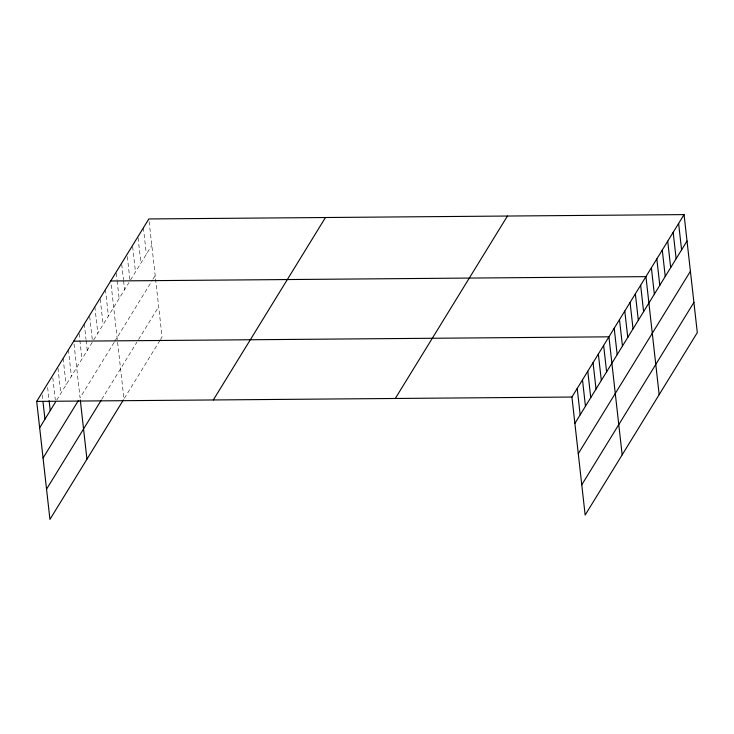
<?xml version="1.0" encoding="UTF-8"?>
<svg xmlns="http://www.w3.org/2000/svg" width="734" height="734" viewBox="0 0 734 734"><rect width="100%" height="100%" fill="white"/><g stroke="black" fill="none" stroke-linecap="round" stroke-linejoin="round"><path stroke-width="0.55" stroke-dasharray="3.67 2.75" d="M56.701 400.094L92.53 341.805M93.704 339.897L128.927 282.59M130.56 279.929L151.81 245.376M114.128 342.402L80.061 397.828L73.831 342.292M114.715 341.448L152.47 280.03M153.021 279.14L155.195 275.599M101.76 399.342L136.9 342.182M138.533 339.521L158.691 306.739M159.902 340.503L123.954 398.984L110.715 280.984M160.443 339.622L162.076 336.961L148.965 220.053M143.396 227.815L146.36 254.23M138.075 237.779L140.91 263.093M132.625 246.642L135.469 271.956M127.303 256.606L129.9 279.718M121.734 264.359L123.459 279.773M123.587 280.874L124.569 289.682M116.284 273.222L117.027 279.828M117.146 280.929L119.128 298.545M105.43 289.591L108.393 316.005M100.264 299.288L103.109 324.602M94.851 306.784L97.815 333.208M89.695 316.492L92.282 339.603M84.282 323.988L86.006 339.402M86.135 340.503L87.245 350.402M79.116 333.686L79.731 339.191M79.859 340.292L81.96 359.009M68.418 349.788L71.382 376.212M63.133 358.394L66.097 384.809M57.968 368.092L60.812 393.406M52.811 377.79L55.279 399.81M47.646 387.497L49.004 399.599M42.233 394.993L42.847 400.498"/><path stroke-width="1.1" d="M123.367 399.947L49.94 519.397L36.7 401.397L148.846 218.952L684.06 214.603L697.3 332.603L585.154 515.048L571.924 397.039L684.06 214.603M39.664 427.812L55.527 402.012M43.049 458.034L78.299 400.7M46.545 489.174L101.173 400.305M213.319 399.957L325.465 217.521M395.296 398.479L507.442 216.035M574.878 423.454L687.024 241.018M578.273 453.676L690.419 271.241M581.768 484.816L693.914 302.38M110.715 280.984L645.938 276.635L659.169 394.635M73.712 341.191L608.926 336.833L622.166 454.841M36.7 401.397L571.924 397.039M678.62 223.466L681.583 249.881M673.17 232.32L676.133 258.744M667.72 241.183L670.683 267.607M662.279 250.046L665.243 276.461M656.829 258.909L659.793 285.324M651.379 267.772L654.343 294.187M640.644 285.232L643.608 311.647M635.36 293.829L638.323 320.253M630.075 302.436L633.038 328.85M624.79 311.032L627.754 337.447M619.496 319.639L622.46 346.053M614.211 328.236L617.175 354.65M603.642 345.439L606.605 371.854M598.357 354.036L601.32 380.451M593.063 362.642L596.026 389.057M587.778 371.239L590.742 397.654M582.493 379.836L585.457 406.26M577.208 388.442L580.172 414.857M80.309 400.058L86.942 459.19M49.123 400.7L50.233 410.609M42.976 401.599L44.948 419.215"/></g></svg>
